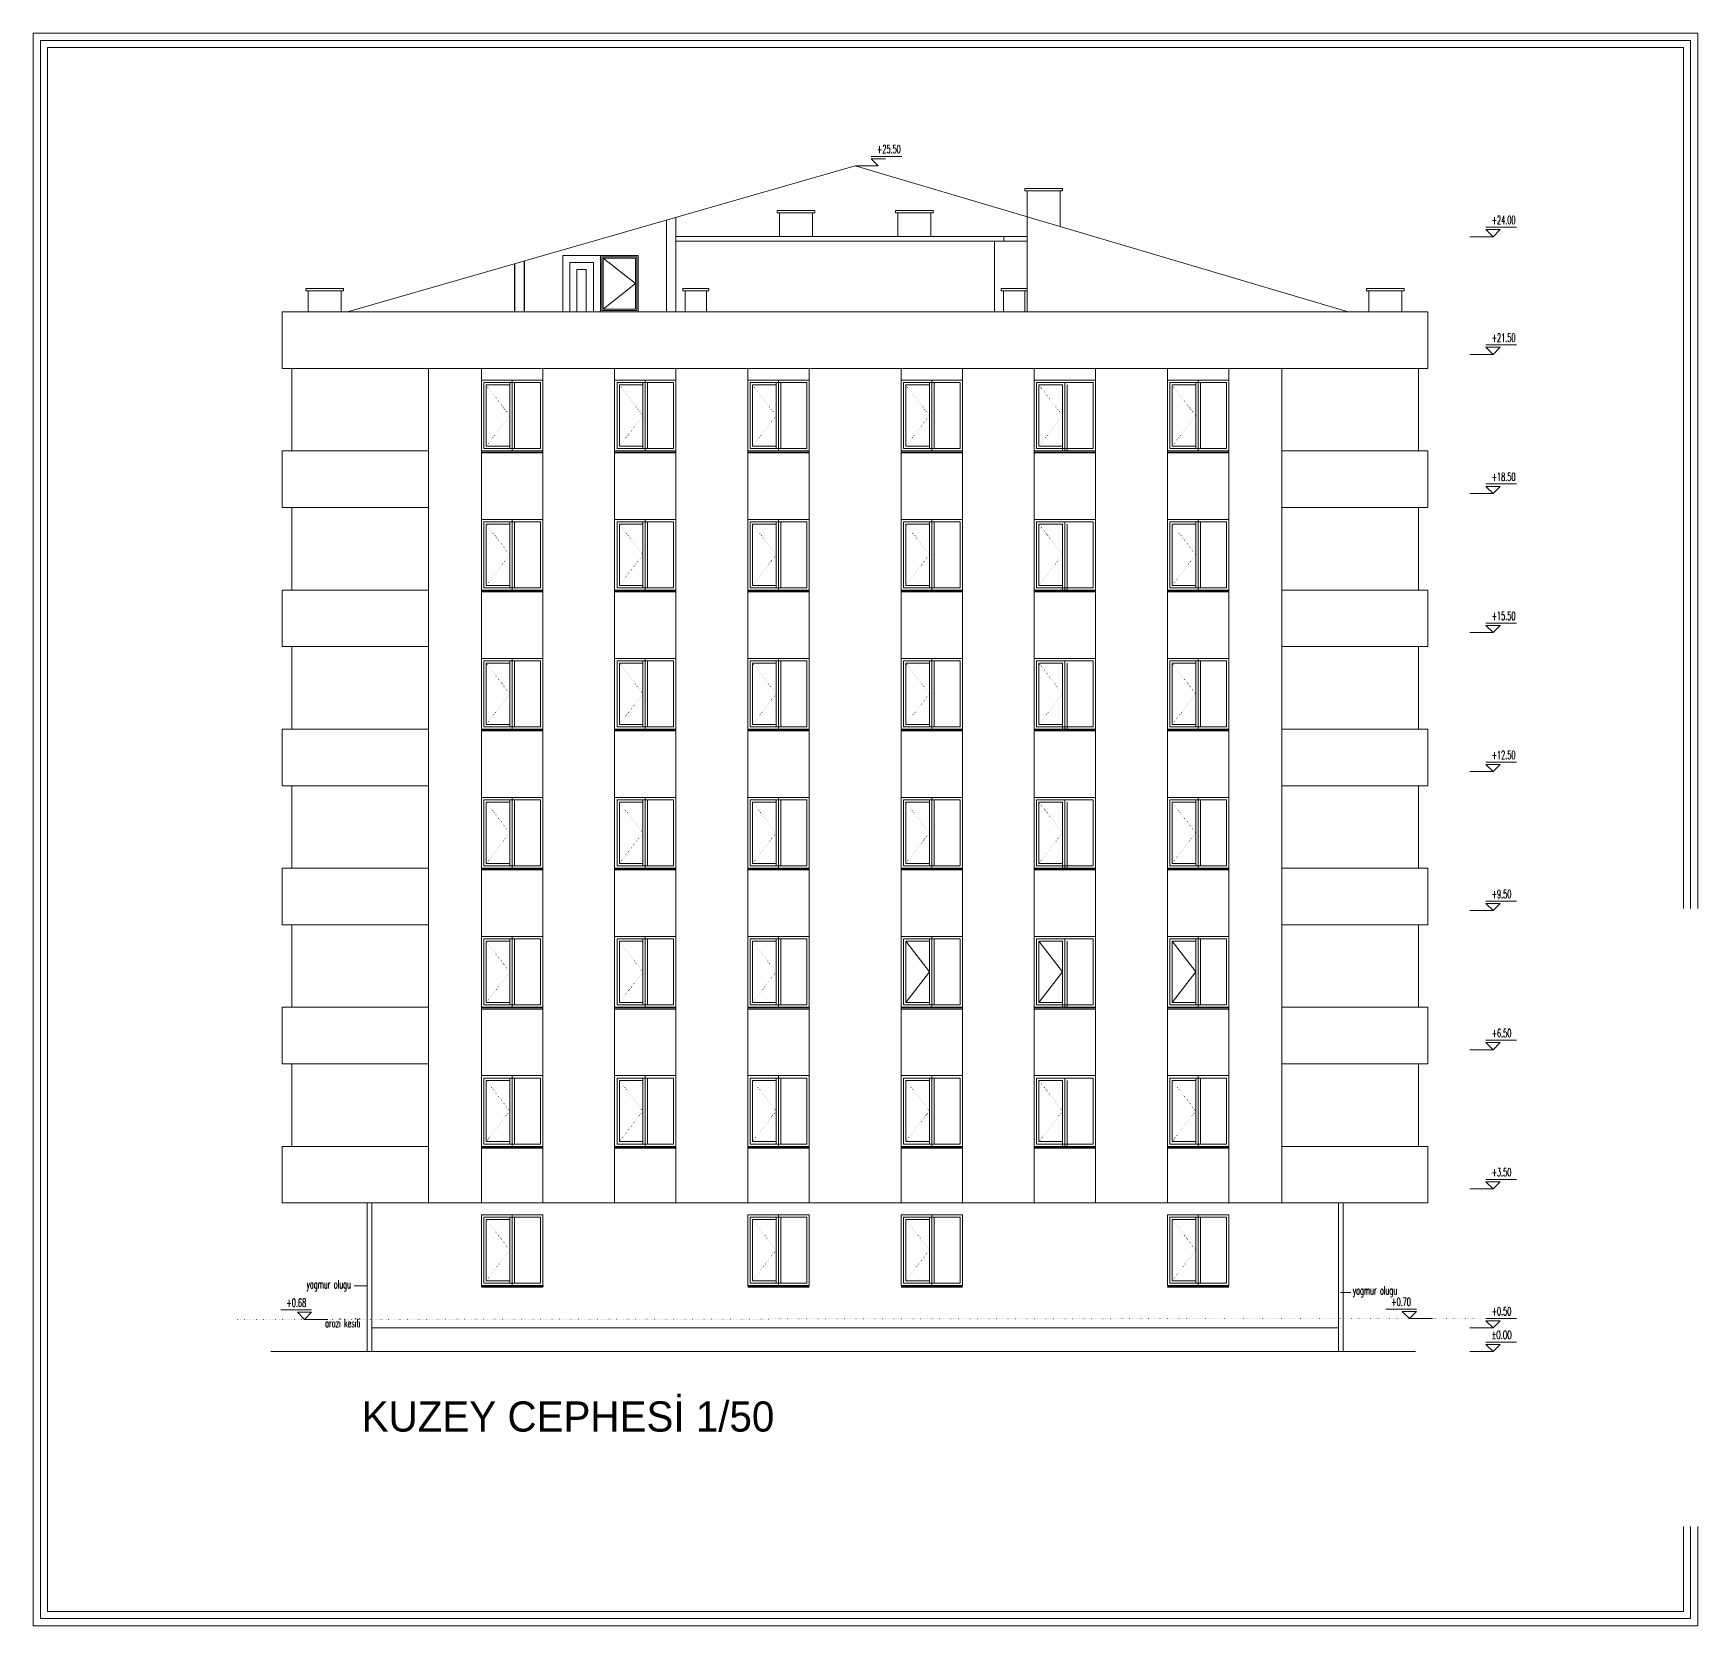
# Model space of a CAD drawing. Header units: millimetres. Extents: x -16104 to 67872, y -88009 to 12107.
# Drawn here: x 53533 to 57063, y 8729 to 12107 of the extents above; entities that cross this region are included whole.
import ezdxf

# ---------------------------------------------------------------- set-up
doc = ezdxf.new("R2010")
doc.units = ezdxf.units.MM
doc.linetypes.add('ACAD_ISO07W100', pattern=[3, 0, -3])
doc.layers.get('0').update_dxf_attribs({"color": 241})
doc.layers.add('c05', color=32, linetype='Continuous', lineweight=13)
doc.layers.add('TARAMA', color=8, linetype='Continuous', lineweight=15)
doc.styles.add('OLCU', font='simplex.shx', dxfattribs={"width": 0.6, "height": 1400})
doc.styles.add('ÖLÇÜ-50', font='comic.ttf', dxfattribs={"height": 12.5})

msp = doc.modelspace()

# ---------------------------------------------------------------- linework, layer by layer
for p, q in [((54554, 11618.1), (54554, 11516.1)), ((54574, 11623.9), (54574, 11516.1)), ((54483.6, 11221.1), (54613.6, 11221.1)), ((54483.6, 11218.1), (54613.6, 11218.1)), ((54766.1, 11221.1), (54896.1, 11221.1)), ((54766.1, 11218.1), (54896.1, 11218.1)), ((55048.6, 11221.1), (55178.6, 11221.1)), ((55048.6, 11218.1), (55178.6, 11218.1)), ((55373.6, 11221.1), (55503.6, 11221.1)), ((55373.6, 11218.1), (55503.6, 11218.1)), ((55656.1, 11221.1), (55786.1, 11221.1)), ((55656.1, 11218.1), (55786.1, 11218.1)), ((55938.6, 11221.1), (56068.6, 11221.1)), ((55938.6, 11218.1), (56068.6, 11218.1)), ((54483.6, 10926.1), (54613.6, 10926.1)), ((54483.6, 10923.1), (54613.6, 10923.1)), ((54766.1, 10926.1), (54896.1, 10926.1)), ((54766.1, 10923.1), (54896.1, 10923.1)), ((55048.6, 10926.1), (55178.6, 10926.1)), ((55048.6, 10923.1), (55178.6, 10923.1)), ((55373.6, 10926.1), (55503.6, 10926.1)), ((55373.6, 10923.1), (55503.6, 10923.1)), ((55656.1, 10926.1), (55786.1, 10926.1)), ((55656.1, 10923.1), (55786.1, 10923.1)), ((55938.6, 10926.1), (56068.6, 10926.1)), ((55938.6, 10923.1), (56068.6, 10923.1)), ((54483.6, 10631.1), (54613.6, 10631.1)), ((54483.6, 10628.1), (54613.6, 10628.1)), ((54766.1, 10631.1), (54896.1, 10631.1)), ((54766.1, 10628.1), (54896.1, 10628.1)), ((55048.6, 10631.1), (55178.6, 10631.1)), ((55048.6, 10628.1), (55178.6, 10628.1)), ((55373.6, 10631.1), (55503.6, 10631.1)), ((55373.6, 10628.1), (55503.6, 10628.1)), ((55656.1, 10631.1), (55786.1, 10631.1)), ((55656.1, 10628.1), (55786.1, 10628.1)), ((55938.6, 10631.1), (56068.6, 10631.1)), ((55938.6, 10628.1), (56068.6, 10628.1)), ((54483.6, 10336.1), (54613.6, 10336.1)), ((54483.6, 10333.1), (54613.6, 10333.1)), ((54766.1, 10336.1), (54896.1, 10336.1)), ((54766.1, 10333.1), (54896.1, 10333.1)), ((55048.6, 10336.1), (55178.6, 10336.1)), ((55048.6, 10333.1), (55178.6, 10333.1)), ((55373.6, 10336.1), (55503.6, 10336.1)), ((55373.6, 10333.1), (55503.6, 10333.1)), ((55656.1, 10336.1), (55786.1, 10336.1)), ((55656.1, 10333.1), (55786.1, 10333.1)), ((55938.6, 10336.1), (56068.6, 10336.1)), ((55938.6, 10333.1), (56068.6, 10333.1)), ((54483.6, 10041.1), (54613.6, 10041.1)), ((54483.6, 10038.1), (54613.6, 10038.1)), ((54766.1, 10041.1), (54896.1, 10041.1)), ((54766.1, 10038.1), (54896.1, 10038.1)), ((55048.6, 10041.1), (55178.6, 10041.1)), ((55048.6, 10038.1), (55178.6, 10038.1)), ((55373.6, 10041.1), (55503.6, 10041.1)), ((55373.6, 10038.1), (55503.6, 10038.1)), ((55656.1, 10041.1), (55786.1, 10041.1)), ((55656.1, 10038.1), (55786.1, 10038.1)), ((55938.6, 10041.1), (56068.6, 10041.1)), ((55938.6, 10038.1), (56068.6, 10038.1)), ((54483.6, 9746.1), (54613.6, 9746.1)), ((54766.1, 9746.1), (54896.1, 9746.1)), ((55048.6, 9746.1), (55178.6, 9746.1)), ((55373.6, 9746.1), (55503.6, 9746.1)), ((55656.1, 9746.1), (55786.1, 9746.1)), ((55938.6, 9746.1), (56068.6, 9746.1)), ((54483.6, 9743.1), (54613.6, 9743.1)), ((54766.1, 9743.1), (54896.1, 9743.1)), ((55048.6, 9743.1), (55178.6, 9743.1)), ((55373.6, 9743.1), (55503.6, 9743.1)), ((55656.1, 9743.1), (55786.1, 9743.1)), ((55938.6, 9743.1), (56068.6, 9743.1)), ((54483.6, 9451.1), (54613.6, 9451.1)), ((54483.6, 9451.1), (54483.6, 9448.1)), ((54483.6, 9448.1), (54613.6, 9448.1)), ((54613.6, 9451.1), (54613.6, 9448.1)), ((55048.6, 9451.1), (55178.6, 9451.1)), ((55048.6, 9448.1), (55178.6, 9448.1)), ((55373.6, 9451.1), (55503.6, 9451.1)), ((55373.6, 9448.1), (55503.6, 9448.1)), ((55938.6, 9451.1), (56068.6, 9451.1)), ((55938.6, 9448.1), (56068.6, 9448.1))]:
    msp.add_line(p, q)
at = {"layer": 'c05'}
for points in [[(57063.3, 8939.6), (57063.3, 8729.3), (53533, 8729.3), (53533, 12107.1), (57063.3, 12107.1), (57063.3, 10251)], [(57063.3, 8939.6), (57063.3, 8729.3), (53533, 8729.3), (53533, 12107.1), (57063.3, 12107.1), (57063.3, 10251)], [(57048.3, 8939.6), (57048.3, 8744.3), (53548, 8744.3), (53548, 12092.1), (57048.3, 12092.1), (57048.3, 10251)], [(57033.3, 8939.6), (57033.3, 8759.3), (53563, 8759.3), (53563, 12077.1), (57033.3, 12077.1), (57033.3, 10251)]]:
    msp.add_lwpolyline(points, dxfattribs=at)
at = {"layer": 'TARAMA'}
for p, q in [((55310.3, 11846.1), (55375.3, 11846.1)), ((55325.3, 11826.1), (55310.3, 11841.1)), ((55310.3, 11841.1), (55340.3, 11841.1)), ((54199.8, 11516.1), (55276, 11826.1)), ((56322.2, 11516.1), (55276, 11826.1)), ((55325.3, 11826.1), (55276, 11826.1)), ((55636, 11778.2), (55636, 11773.2)), ((55636, 11778.2), (55716, 11778.2)), ((55636, 11773.2), (55716, 11773.2)), ((55641, 11773.2), (55641, 11516.1)), ((55711, 11773.2), (55711, 11697.2)), ((55716, 11778.2), (55716, 11773.2)), ((55110.5, 11731.1), (55110.5, 11726.1)), ((55110.5, 11731.1), (55190.5, 11731.1)), ((55110.5, 11726.1), (55190.5, 11726.1)), ((55115.5, 11726.1), (55115.5, 11676.1)), ((55185.5, 11726.1), (55185.5, 11676.1)), ((55190.5, 11731.1), (55190.5, 11726.1)), ((55361.5, 11731.1), (55361.5, 11726.1)), ((55361.5, 11731.1), (55441.5, 11731.1)), ((55361.5, 11726.1), (55441.5, 11726.1)), ((55366.5, 11726.1), (55366.5, 11676.1)), ((55436.5, 11726.1), (55436.5, 11676.1)), ((55441.5, 11731.1), (55441.5, 11726.1)), ((54876, 11710.9), (54876, 11516.1)), ((54896, 11716.6), (54896, 11516.1)), ((54896, 11676.1), (55591.5, 11676.1)), ((54896, 11666.1), (55591.5, 11666.1)), ((55571.5, 11666.1), (55571.5, 11516.1)), ((55591.5, 11676.1), (55591.5, 11666.1)), ((55591.5, 11676.1), (55641, 11676.1)), ((55591.5, 11666.1), (55641, 11666.1)), ((54656, 11636.1), (54816, 11636.1)), ((54656, 11636.1), (54656, 11516.1)), ((54656, 11636.1), (54656, 11516.1)), ((54736, 11636.1), (54736, 11516.1)), ((54742, 11630.1), (54810, 11576.1)), ((54816, 11636.1), (54816, 11516.1)), ((54111, 11566.1), (54191, 11566.1)), ((54111, 11566.1), (54111, 11561.1)), ((54111, 11561.1), (54191, 11561.1)), ((54116, 11561.1), (54116, 11516.1)), ((54186, 11561.1), (54186, 11516.1)), ((54191, 11566.1), (54191, 11561.1)), ((54810, 11576.1), (54742, 11522.1)), ((54911, 11566.1), (54966, 11566.1)), ((54911, 11566.1), (54911, 11561.1)), ((54911, 11561.1), (54966, 11561.1)), ((54916, 11561.1), (54916, 11516.1)), ((54961, 11561.1), (54961, 11516.1)), ((54966, 11566.1), (54966, 11561.1)), ((55586, 11566.1), (55641, 11566.1)), ((55586, 11566.1), (55586, 11561.1)), ((55586, 11561.1), (55641, 11561.1)), ((55591, 11561.1), (55591, 11516.1)), ((55636, 11561.1), (55636, 11516.1)), ((55641, 11566.1), (55641, 11561.1)), ((56361, 11566.1), (56441, 11566.1)), ((56361, 11566.1), (56361, 11561.1)), ((56361, 11561.1), (56441, 11561.1)), ((56366, 11561.1), (56366, 11516.1)), ((56436, 11561.1), (56436, 11516.1)), ((56441, 11566.1), (56441, 11561.1)), ((54061, 11516.1), (56491, 11516.1)), ((54061, 11396.1), (54061, 11516.1)), ((56491, 11396.1), (56491, 11516.1)), ((54061, 11396.1), (56491, 11396.1)), ((54081.1, 11396.1), (54081.1, 11221.1)), ((54371.1, 11396.1), (54371.1, 11101.1)), ((54483.6, 11396.1), (54483.6, 11216.1)), ((54548.6, 11371.1), (54548.6, 11221.1)), ((54613.6, 11396.1), (54613.6, 11101.1)), ((54766.1, 11396.1), (54766.1, 11101.1)), ((54831.1, 11371.1), (54831.1, 11221.1)), ((54896.1, 11396.1), (54896.1, 11101.1)), ((55048.6, 11396.1), (55048.6, 11101.1)), ((55113.6, 11371.1), (55113.6, 11221.1)), ((55178.6, 11396.1), (55178.6, 11101.1)), ((55373.6, 11396.1), (55373.6, 11101.1)), ((55438.6, 11371.1), (55438.6, 11221.1)), ((55503.6, 11396.1), (55503.6, 11101.1)), ((55656.1, 11396.1), (55656.1, 11101.1)), ((55786.1, 11396.1), (55786.1, 11101.1)), ((55938.6, 11396.1), (55938.6, 11101.1)), ((56003.6, 11371.1), (56003.6, 11221.1)), ((56068.6, 11396.1), (56068.6, 11101.1)), ((56181.1, 11396.1), (56181.1, 11101.1)), ((56471.1, 11396.1), (56471.1, 11221.1)), ((54543.6, 11366.1), (54543.6, 11226.1)), ((54553.6, 11366.1), (54553.6, 11226.1)), ((54826.1, 11366.1), (54826.1, 11226.1)), ((54836.1, 11366.1), (54836.1, 11226.1)), ((55108.6, 11366.1), (55108.6, 11226.1)), ((55118.6, 11366.1), (55118.6, 11226.1)), ((55433.6, 11366.1), (55433.6, 11226.1)), ((55443.6, 11366.1), (55443.6, 11226.1)), ((55716.1, 11361.1), (55716.1, 11221.1)), ((55721.1, 11366.1), (55721.1, 11221.1)), ((55726.1, 11361.1), (55726.1, 11221.1)), ((55998.6, 11366.1), (55998.6, 11226.1)), ((56008.6, 11366.1), (56008.6, 11226.1)), ((54061.1, 11221.1), (54371.1, 11221.1)), ((54061.1, 11221.1), (54061.1, 11101.1)), ((54483.6, 11221.1), (54483.6, 10921.1)), ((56181.1, 11221.1), (56491.1, 11221.1)), ((56491.1, 11221.1), (56491.1, 11101.1)), ((54371.1, 11161.1), (54371.1, 10806.1)), ((55786.1, 11161.1), (55786.1, 10806.1)), ((54613.6, 11131.1), (54613.6, 10806.1)), ((54766.1, 11131.1), (54766.1, 10806.1)), ((54896.1, 11131.1), (54896.1, 10806.1)), ((55048.6, 11131.1), (55048.6, 10806.1)), ((55178.6, 11131.1), (55178.6, 10806.1)), ((55373.6, 11131.1), (55373.6, 10806.1)), ((55503.6, 11131.1), (55503.6, 10806.1)), ((55656.1, 11131.1), (55656.1, 10806.1)), ((55938.6, 11131.1), (55938.6, 10806.1)), ((56068.6, 11131.1), (56068.6, 10806.1)), ((56181.1, 11131.1), (56181.1, 10806.1)), ((54061.1, 11101.1), (54371.1, 11101.1)), ((54081.1, 11101.1), (54081.1, 10926.1)), ((56181.1, 11101.1), (56491.1, 11101.1)), ((56471.1, 11101.1), (56471.1, 10926.1)), ((54543.6, 11071.1), (54543.6, 10931.1)), ((54548.6, 11076.1), (54548.6, 10926.1)), ((54553.6, 11071.1), (54553.6, 10931.1)), ((54826.1, 11071.1), (54826.1, 10931.1)), ((54831.1, 11076.1), (54831.1, 10926.1)), ((54836.1, 11071.1), (54836.1, 10931.1)), ((55108.6, 11071.1), (55108.6, 10931.1)), ((55113.6, 11076.1), (55113.6, 10926.1)), ((55118.6, 11071.1), (55118.6, 10931.1)), ((55433.6, 11071.1), (55433.6, 10931.1)), ((55438.6, 11076.1), (55438.6, 10926.1)), ((55443.6, 11071.1), (55443.6, 10931.1)), ((55716.1, 11066.1), (55716.1, 10926.1)), ((55721.1, 11071.1), (55721.1, 10926.1)), ((55726.1, 11066.1), (55726.1, 10926.1)), ((55998.6, 11071.1), (55998.6, 10931.1)), ((56003.6, 11076.1), (56003.6, 10926.1)), ((56008.6, 11071.1), (56008.6, 10931.1)), ((54061.1, 10926.1), (54371.1, 10926.1)), ((54061.1, 10926.1), (54061.1, 10806.1)), ((54483.6, 10921.1), (54483.6, 10626.1)), ((56181.1, 10926.1), (56491.1, 10926.1)), ((56491.1, 10926.1), (56491.1, 10806.1)), ((54371.1, 10866.1), (54371.1, 10511.1)), ((55786.1, 10866.1), (55786.1, 10511.1)), ((54061.1, 10806.1), (54371.1, 10806.1)), ((54081.1, 10806.1), (54081.1, 10631.1)), ((54613.6, 10836.1), (54613.6, 10511.1)), ((54766.1, 10836.1), (54766.1, 10511.1)), ((54896.1, 10836.1), (54896.1, 10511.1)), ((55048.6, 10836.1), (55048.6, 10511.1)), ((55178.6, 10836.1), (55178.6, 10511.1)), ((55373.6, 10836.1), (55373.6, 10511.1)), ((55503.6, 10836.1), (55503.6, 10511.1)), ((55656.1, 10836.1), (55656.1, 10511.1)), ((55938.6, 10836.1), (55938.6, 10511.1)), ((56068.6, 10836.1), (56068.6, 10511.1)), ((56181.1, 10836.1), (56181.1, 10511.1)), ((56181.1, 10806.1), (56491.1, 10806.1)), ((56471.1, 10806.1), (56471.1, 10631.1)), ((54543.6, 10776.1), (54543.6, 10636.1)), ((54548.6, 10781.1), (54548.6, 10631.1)), ((54553.6, 10776.1), (54553.6, 10636.1)), ((54826.1, 10776.1), (54826.1, 10636.1)), ((54831.1, 10781.1), (54831.1, 10631.1)), ((54836.1, 10776.1), (54836.1, 10636.1)), ((55108.6, 10776.1), (55108.6, 10636.1)), ((55113.6, 10781.1), (55113.6, 10631.1)), ((55118.6, 10776.1), (55118.6, 10636.1)), ((55433.6, 10776.1), (55433.6, 10636.1)), ((55438.6, 10781.1), (55438.6, 10631.1)), ((55443.6, 10776.1), (55443.6, 10636.1)), ((55716.1, 10771.1), (55716.1, 10631.1)), ((55721.1, 10776.1), (55721.1, 10631.1)), ((55726.1, 10771.1), (55726.1, 10631.1)), ((55998.6, 10776.1), (55998.6, 10636.1)), ((56003.6, 10781.1), (56003.6, 10631.1)), ((56008.6, 10776.1), (56008.6, 10636.1)), ((54061.1, 10631.1), (54371.1, 10631.1)), ((54061.1, 10631.1), (54061.1, 10511.1)), ((54483.6, 10626.1), (54483.6, 10331.1)), ((56181.1, 10631.1), (56491.1, 10631.1)), ((56491.1, 10631.1), (56491.1, 10511.1)), ((54371.1, 10571.1), (54371.1, 10216.1)), ((55786.1, 10571.1), (55786.1, 10216.1)), ((54613.6, 10541.1), (54613.6, 10216.1)), ((54766.1, 10541.1), (54766.1, 10216.1)), ((54896.1, 10541.1), (54896.1, 10216.1)), ((55048.6, 10541.1), (55048.6, 10216.1)), ((55178.6, 10541.1), (55178.6, 10216.1)), ((55373.6, 10541.1), (55373.6, 10216.1)), ((55503.6, 10541.1), (55503.6, 10216.1)), ((55656.1, 10541.1), (55656.1, 10216.1)), ((55938.6, 10541.1), (55938.6, 10216.1)), ((56068.6, 10541.1), (56068.6, 10216.1)), ((56181.1, 10541.1), (56181.1, 10216.1)), ((54061.1, 10511.1), (54371.1, 10511.1)), ((54081.1, 10511.1), (54081.1, 10336.1)), ((54548.6, 10486.1), (54548.6, 10336.1)), ((54831.1, 10486.1), (54831.1, 10336.1)), ((55113.6, 10486.1), (55113.6, 10336.1)), ((55438.6, 10486.1), (55438.6, 10336.1)), ((56003.6, 10486.1), (56003.6, 10336.1)), ((56181.1, 10511.1), (56491.1, 10511.1)), ((56471.1, 10511.1), (56471.1, 10336.1)), ((54543.6, 10481.1), (54543.6, 10341.1)), ((54553.6, 10481.1), (54553.6, 10341.1)), ((54826.1, 10481.1), (54826.1, 10341.1)), ((54836.1, 10481.1), (54836.1, 10341.1)), ((55108.6, 10481.1), (55108.6, 10341.1)), ((55118.6, 10481.1), (55118.6, 10341.1)), ((55433.6, 10481.1), (55433.6, 10341.1)), ((55443.6, 10481.1), (55443.6, 10341.1)), ((55716.1, 10476.1), (55716.1, 10336.1)), ((55721.1, 10481.1), (55721.1, 10336.1)), ((55726.1, 10476.1), (55726.1, 10336.1)), ((55998.6, 10481.1), (55998.6, 10341.1)), ((56008.6, 10481.1), (56008.6, 10341.1)), ((54061.1, 10336.1), (54371.1, 10336.1)), ((54061.1, 10336.1), (54061.1, 10216.1)), ((54483.6, 10331.1), (54483.6, 10036.1)), ((56181.1, 10336.1), (56491.1, 10336.1)), ((56491.1, 10336.1), (56491.1, 10216.1)), ((54371.1, 10276.1), (54371.1, 9921.1)), ((55786.1, 10276.1), (55786.1, 9921.1)), ((54613.6, 10246.1), (54613.6, 9921.1)), ((54766.1, 10246.1), (54766.1, 9921.1)), ((54896.1, 10246.1), (54896.1, 9921.1)), ((55048.6, 10246.1), (55048.6, 9921.1)), ((55178.6, 10246.1), (55178.6, 9921.1)), ((55373.6, 10246.1), (55373.6, 9921.1)), ((55503.6, 10246.1), (55503.6, 9921.1)), ((55656.1, 10246.1), (55656.1, 9921.1)), ((55938.6, 10246.1), (55938.6, 9921.1)), ((56068.6, 10246.1), (56068.6, 9921.1)), ((56181.1, 10246.1), (56181.1, 9921.1)), ((54061.1, 10216.1), (54371.1, 10216.1)), ((54081.1, 10216.1), (54081.1, 10041.1)), ((56181.1, 10216.1), (56491.1, 10216.1)), ((56471.1, 10216.1), (56471.1, 10041.1)), ((54483.6, 10191.1), (54483.6, 9626.1)), ((54543.6, 10186.1), (54543.6, 10046.1)), ((54548.6, 10191.1), (54548.6, 10041.1)), ((54553.6, 10186.1), (54553.6, 10046.1)), ((54826.1, 10186.1), (54826.1, 10046.1)), ((54831.1, 10191.1), (54831.1, 10041.1)), ((54836.1, 10186.1), (54836.1, 10046.1)), ((55108.6, 10186.1), (55108.6, 10046.1)), ((55113.6, 10191.1), (55113.6, 10041.1)), ((55118.6, 10186.1), (55118.6, 10046.1)), ((55383.6, 10181.1), (55433.6, 10116.1)), ((55433.6, 10186.1), (55433.6, 10046.1)), ((55438.6, 10191.1), (55438.6, 10041.1)), ((55443.6, 10186.1), (55443.6, 10046.1)), ((55666.1, 10181.1), (55716.1, 10116.1)), ((55716.1, 10181.1), (55716.1, 10041.1)), ((55721.1, 10186.1), (55721.1, 10041.1)), ((55726.1, 10181.1), (55726.1, 10041.1)), ((55948.6, 10181.1), (55998.6, 10116.1)), ((55998.6, 10186.1), (55998.6, 10046.1)), ((56003.6, 10191.1), (56003.6, 10041.1)), ((56008.6, 10186.1), (56008.6, 10046.1)), ((55433.6, 10116.1), (55383.6, 10051.1)), ((55716.1, 10116.1), (55666.1, 10051.1)), ((55998.6, 10116.1), (55948.6, 10051.1)), ((54061.1, 10041.1), (54371.1, 10041.1)), ((54061.1, 10041.1), (54061.1, 9921.1)), ((56181.1, 10041.1), (56491.1, 10041.1)), ((56491.1, 10041.1), (56491.1, 9921.1)), ((54371.1, 9981.1), (54371.1, 9626.1)), ((55786.1, 9981.1), (55786.1, 9626.1)), ((54061.1, 9921.1), (54371.1, 9921.1)), ((54081.1, 9921.1), (54081.1, 9746.1)), ((54613.6, 9951.1), (54613.6, 9626.1)), ((54766.1, 9951.1), (54766.1, 9626.1)), ((54896.1, 9951.1), (54896.1, 9626.1)), ((55048.6, 9951.1), (55048.6, 9626.1)), ((55178.6, 9951.1), (55178.6, 9626.1)), ((55373.6, 9951.1), (55373.6, 9626.1)), ((55503.6, 9951.1), (55503.6, 9626.1)), ((55656.1, 9951.1), (55656.1, 9626.1)), ((55938.6, 9951.1), (55938.6, 9626.1)), ((56068.6, 9951.1), (56068.6, 9626.1)), ((56181.1, 9951.1), (56181.1, 9626.1)), ((56181.1, 9921.1), (56491.1, 9921.1)), ((56471.1, 9921.1), (56471.1, 9746.1)), ((54543.6, 9891.1), (54543.6, 9751.1)), ((54548.6, 9896.1), (54548.6, 9746.1)), ((54553.6, 9891.1), (54553.6, 9751.1)), ((54826.1, 9891.1), (54826.1, 9751.1)), ((54831.1, 9896.1), (54831.1, 9746.1)), ((54836.1, 9891.1), (54836.1, 9751.1)), ((55108.6, 9891.1), (55108.6, 9751.1)), ((55113.6, 9896.1), (55113.6, 9746.1)), ((55118.6, 9891.1), (55118.6, 9751.1)), ((55433.6, 9891.1), (55433.6, 9751.1)), ((55438.6, 9896.1), (55438.6, 9746.1)), ((55443.6, 9891.1), (55443.6, 9751.1)), ((55716.1, 9886.1), (55716.1, 9746.1)), ((55721.1, 9891.1), (55721.1, 9746.1)), ((55726.1, 9886.1), (55726.1, 9746.1)), ((55998.6, 9891.1), (55998.6, 9751.1)), ((56003.6, 9896.1), (56003.6, 9746.1)), ((56008.6, 9891.1), (56008.6, 9751.1)), ((54061.1, 9746.1), (54371.1, 9746.1)), ((54061.1, 9746.1), (54061.1, 9626.1)), ((56181.1, 9746.1), (56491.1, 9746.1)), ((56491.1, 9746.1), (56491.1, 9626.1)), ((54061.1, 9626.1), (54371.1, 9626.1)), ((54251.1, 9626.1), (56301.1, 9626.1)), ((54251.1, 9626.1), (54251.1, 9311.1)), ((54251.1, 9626.1), (54251.1, 9311.1)), ((56181.1, 9626.1), (56491.1, 9626.1)), ((56301.1, 9626.1), (56301.1, 9311.1)), ((56301.1, 9626.1), (56301.1, 9311.1)), ((54543.6, 9596.1), (54543.6, 9456.1)), ((54548.6, 9601.1), (54548.6, 9451.1)), ((54553.6, 9596.1), (54553.6, 9456.1)), ((55048.6, 9601.1), (55048.6, 9596.1)), ((55108.6, 9596.1), (55108.6, 9456.1)), ((55113.6, 9601.1), (55113.6, 9451.1)), ((55118.6, 9596.1), (55118.6, 9456.1)), ((55433.6, 9596.1), (55433.6, 9456.1)), ((55438.6, 9601.1), (55438.6, 9451.1)), ((55443.6, 9596.1), (55443.6, 9456.1)), ((55998.6, 9596.1), (55998.6, 9456.1)), ((56003.6, 9601.1), (56003.6, 9451.1)), ((56008.6, 9596.1), (56008.6, 9456.1)), ((54251.1, 9361.1), (56301.1, 9361.1)), ((56301.1, 9361.1), (54251.1, 9361.1)), ((54036.8, 9311.1), (56464.9, 9311.1))]:
    msp.add_line(p, q, dxfattribs=at)
at = {"layer": 'TARAMA', "ltscale": 0.01}
for p, q in [((56614.1, 11695.7), (56679.1, 11695.7)), ((56629.1, 11675.7), (56614.1, 11690.7)), ((56614.1, 11690.7), (56644.1, 11690.7)), ((56629.1, 11675.7), (56644.1, 11690.7)), ((56629.1, 11675.7), (56579.7, 11675.7)), ((56614.1, 11446.1), (56679.1, 11446.1)), ((56629.1, 11426.1), (56614.1, 11441.1)), ((56614.1, 11441.1), (56644.1, 11441.1)), ((56629.1, 11426.1), (56644.1, 11441.1)), ((56629.1, 11426.1), (56579.7, 11426.1)), ((56629.1, 11131.1), (56579.7, 11131.1)), ((56614.1, 11151.1), (56679.1, 11151.1)), ((56629.1, 11131.1), (56614.1, 11146.1)), ((56614.1, 11146.1), (56644.1, 11146.1)), ((56629.1, 11131.1), (56644.1, 11146.1)), ((56614.1, 10856.1), (56679.1, 10856.1)), ((56629.1, 10836.1), (56614.1, 10851.1)), ((56614.1, 10851.1), (56644.1, 10851.1)), ((56629.1, 10836.1), (56644.1, 10851.1)), ((56629.1, 10836.1), (56579.7, 10836.1)), ((56614.1, 10561.1), (56679.1, 10561.1)), ((56629.1, 10541.1), (56614.1, 10556.1)), ((56614.1, 10556.1), (56644.1, 10556.1)), ((56629.1, 10541.1), (56644.1, 10556.1)), ((56629.1, 10541.1), (56579.7, 10541.1)), ((56629.1, 10246.1), (56579.7, 10246.1)), ((56614.1, 10266.1), (56679.1, 10266.1)), ((56629.1, 10246.1), (56614.1, 10261.1)), ((56614.1, 10261.1), (56644.1, 10261.1)), ((56629.1, 10246.1), (56644.1, 10261.1)), ((56614.1, 9971.1), (56679.1, 9971.1)), ((56629.1, 9951.1), (56614.1, 9966.1)), ((56614.1, 9966.1), (56644.1, 9966.1)), ((56629.1, 9951.1), (56644.1, 9966.1)), ((56629.1, 9951.1), (56579.7, 9951.1)), ((56614.1, 9676.1), (56679.1, 9676.1)), ((56629.1, 9656.1), (56579.7, 9656.1)), ((56629.1, 9656.1), (56614.1, 9671.1)), ((56614.1, 9671.1), (56644.1, 9671.1)), ((56629.1, 9656.1), (56644.1, 9671.1)), ((54241.1, 9626.1), (54241.1, 9311.1)), ((56311.1, 9626.1), (56311.1, 9311.1)), ((54213.5, 9450.2), (54241.1, 9450.2)), ((56305.6, 9435.9), (56327.5, 9435.9)), ((54123.4, 9399.1), (54058.4, 9399.1)), ((54123.4, 9394.1), (54093.4, 9394.1)), ((54108.4, 9379.1), (54093.4, 9394.1)), ((54108.4, 9379.1), (54123.4, 9394.1)), ((56466.7, 9401.1), (56401.7, 9401.1)), ((56466.7, 9396.1), (56436.7, 9396.1)), ((56451.7, 9381.1), (56436.7, 9396.1)), ((56451.7, 9381.1), (56466.7, 9396.1)), ((54108.4, 9379.1), (54157.7, 9379.1)), ((56451.7, 9381.1), (56501, 9381.1)), ((56629.1, 9361.1), (56579.7, 9361.1)), ((56614.1, 9381.1), (56679.1, 9381.1)), ((56629.1, 9361.1), (56614.1, 9376.1)), ((56614.1, 9376.1), (56644.1, 9376.1)), ((56629.1, 9361.1), (56644.1, 9376.1)), ((56614.1, 9331.1), (56679.1, 9331.1)), ((56629.1, 9311.1), (56614.1, 9326.1)), ((56614.1, 9326.1), (56644.1, 9326.1)), ((56629.1, 9311.1), (56644.1, 9326.1)), ((56629.1, 9311.1), (56579.7, 9311.1))]:
    msp.add_line(p, q, dxfattribs=at)
at = {"layer": 'TARAMA', "linetype": 'ACAD_ISO07W100'}
for p, q in [((54493.6, 11361.1), (54543.6, 11296.1)), ((54776.1, 11361.1), (54826.1, 11296.1)), ((55058.6, 11361.1), (55108.6, 11296.1)), ((55383.6, 11361.1), (55433.6, 11296.1)), ((55666.1, 11361.1), (55716.1, 11296.1)), ((55948.6, 11361.1), (55998.6, 11296.1)), ((54543.6, 11296.1), (54493.6, 11231.1)), ((54826.1, 11296.1), (54776.1, 11231.1)), ((55108.6, 11296.1), (55058.6, 11231.1)), ((55433.6, 11296.1), (55383.6, 11231.1)), ((55716.1, 11296.1), (55666.1, 11231.1)), ((55998.6, 11296.1), (55948.6, 11231.1)), ((54493.6, 11066.1), (54543.6, 11001.1)), ((54776.1, 11066.1), (54826.1, 11001.1)), ((55058.6, 11066.1), (55108.6, 11001.1)), ((55383.6, 11066.1), (55433.6, 11001.1)), ((55666.1, 11066.1), (55716.1, 11001.1)), ((55948.6, 11066.1), (55998.6, 11001.1)), ((54543.6, 11001.1), (54493.6, 10936.1)), ((54826.1, 11001.1), (54776.1, 10936.1)), ((55108.6, 11001.1), (55058.6, 10936.1)), ((55433.6, 11001.1), (55383.6, 10936.1)), ((55716.1, 11001.1), (55666.1, 10936.1)), ((55998.6, 11001.1), (55948.6, 10936.1)), ((54493.6, 10771.1), (54543.6, 10706.1)), ((54776.1, 10771.1), (54826.1, 10706.1)), ((55058.6, 10771.1), (55108.6, 10706.1)), ((55383.6, 10771.1), (55433.6, 10706.1)), ((55666.1, 10771.1), (55716.1, 10706.1)), ((55948.6, 10771.1), (55998.6, 10706.1)), ((54543.6, 10706.1), (54493.6, 10641.1)), ((54826.1, 10706.1), (54776.1, 10641.1)), ((55108.6, 10706.1), (55058.6, 10641.1)), ((55433.6, 10706.1), (55383.6, 10641.1)), ((55716.1, 10706.1), (55666.1, 10641.1)), ((55998.6, 10706.1), (55948.6, 10641.1)), ((54493.6, 10476.1), (54543.6, 10411.1)), ((54776.1, 10476.1), (54826.1, 10411.1)), ((55058.6, 10476.1), (55108.6, 10411.1)), ((55383.6, 10476.1), (55433.6, 10411.1)), ((55666.1, 10476.1), (55716.1, 10411.1)), ((55948.6, 10476.1), (55998.6, 10411.1)), ((54543.6, 10411.1), (54493.6, 10346.1)), ((54826.1, 10411.1), (54776.1, 10346.1)), ((55108.6, 10411.1), (55058.6, 10346.1)), ((55433.6, 10411.1), (55383.6, 10346.1)), ((55716.1, 10411.1), (55666.1, 10346.1)), ((55998.6, 10411.1), (55948.6, 10346.1)), ((54493.6, 10181.1), (54543.6, 10116.1)), ((54776.1, 10181.1), (54826.1, 10116.1)), ((55058.6, 10181.1), (55108.6, 10116.1)), ((54543.6, 10116.1), (54493.6, 10051.1)), ((54826.1, 10116.1), (54776.1, 10051.1)), ((55108.6, 10116.1), (55058.6, 10051.1)), ((54493.6, 9886.1), (54543.6, 9821.1)), ((54776.1, 9886.1), (54826.1, 9821.1)), ((55058.6, 9886.1), (55108.6, 9821.1)), ((55383.6, 9886.1), (55433.6, 9821.1)), ((55666.1, 9886.1), (55716.1, 9821.1)), ((55948.6, 9886.1), (55998.6, 9821.1)), ((54543.6, 9821.1), (54493.6, 9756.1)), ((54826.1, 9821.1), (54776.1, 9756.1)), ((55108.6, 9821.1), (55058.6, 9756.1)), ((55433.6, 9821.1), (55383.6, 9756.1)), ((55716.1, 9821.1), (55666.1, 9756.1)), ((55998.6, 9821.1), (55948.6, 9756.1)), ((54493.6, 9591.1), (54543.6, 9526.1)), ((55058.6, 9591.1), (55108.6, 9526.1)), ((55383.6, 9591.1), (55433.6, 9526.1)), ((55948.6, 9591.1), (55998.6, 9526.1)), ((54543.6, 9526.1), (54493.6, 9461.1)), ((55108.6, 9526.1), (55058.6, 9461.1)), ((55433.6, 9526.1), (55383.6, 9461.1)), ((55998.6, 9526.1), (55948.6, 9461.1)), ((54251.1, 9379.1), (53965.7, 9379.1)), ((56301.1, 9381.1), (54251.1, 9379.1)), ((56602.2, 9381.1), (56301.1, 9381.1))]:
    msp.add_line(p, q, dxfattribs=at)
at = {"layer": 'TARAMA'}
for points in [[(54656, 11636.1), (54736, 11636.1), (54736, 11516.1)], [(54671, 11516.1), (54671, 11621.1), (54721, 11621.1), (54721, 11516.1)], [(54736, 11636.1), (54736, 11516.1), (54816, 11516.1), (54816, 11636.1), (54736, 11636.1)], [(54686, 11516.1), (54686, 11606.1), (54706, 11606.1), (54706, 11516.1)], [(54483.6, 11371.1), (54613.6, 11371.1), (54613.6, 11221.1), (54483.6, 11221.1), (54483.6, 11371.1)], [(54766.1, 11371.1), (54896.1, 11371.1), (54896.1, 11221.1), (54766.1, 11221.1), (54766.1, 11371.1)], [(55048.6, 11371.1), (55178.6, 11371.1), (55178.6, 11221.1), (55048.6, 11221.1), (55048.6, 11371.1)], [(55373.6, 11371.1), (55503.6, 11371.1), (55503.6, 11221.1), (55373.6, 11221.1), (55373.6, 11371.1)], [(55656.1, 11371.1), (55786.1, 11371.1), (55786.1, 11221.1), (55656.1, 11221.1), (55656.1, 11371.1)], [(55938.6, 11371.1), (56068.6, 11371.1), (56068.6, 11221.1), (55938.6, 11221.1), (55938.6, 11371.1)], [(54543.6, 11231.1), (54493.6, 11231.1), (54493.6, 11361.1), (54543.6, 11361.1)], [(54826.1, 11231.1), (54776.1, 11231.1), (54776.1, 11361.1), (54826.1, 11361.1)], [(55108.6, 11231.1), (55058.6, 11231.1), (55058.6, 11361.1), (55108.6, 11361.1)], [(55433.6, 11231.1), (55383.6, 11231.1), (55383.6, 11361.1), (55433.6, 11361.1)], [(55716.1, 11231.1), (55666.1, 11231.1), (55666.1, 11361.1), (55716.1, 11361.1)], [(55998.6, 11231.1), (55948.6, 11231.1), (55948.6, 11361.1), (55998.6, 11361.1)], [(54483.6, 11076.1), (54613.6, 11076.1), (54613.6, 10926.1), (54483.6, 10926.1), (54483.6, 11076.1)], [(54543.6, 10936.1), (54493.6, 10936.1), (54493.6, 11066.1), (54543.6, 11066.1)], [(54766.1, 11076.1), (54896.1, 11076.1), (54896.1, 10926.1), (54766.1, 10926.1), (54766.1, 11076.1)], [(54826.1, 10936.1), (54776.1, 10936.1), (54776.1, 11066.1), (54826.1, 11066.1)], [(55048.6, 11076.1), (55178.6, 11076.1), (55178.6, 10926.1), (55048.6, 10926.1), (55048.6, 11076.1)], [(55108.6, 10936.1), (55058.6, 10936.1), (55058.6, 11066.1), (55108.6, 11066.1)], [(55373.6, 11076.1), (55503.6, 11076.1), (55503.6, 10926.1), (55373.6, 10926.1), (55373.6, 11076.1)], [(55433.6, 10936.1), (55383.6, 10936.1), (55383.6, 11066.1), (55433.6, 11066.1)], [(55656.1, 11076.1), (55786.1, 11076.1), (55786.1, 10926.1), (55656.1, 10926.1), (55656.1, 11076.1)], [(55716.1, 10936.1), (55666.1, 10936.1), (55666.1, 11066.1), (55716.1, 11066.1)], [(55938.6, 11076.1), (56068.6, 11076.1), (56068.6, 10926.1), (55938.6, 10926.1), (55938.6, 11076.1)], [(55998.6, 10936.1), (55948.6, 10936.1), (55948.6, 11066.1), (55998.6, 11066.1)], [(54483.6, 10781.1), (54613.6, 10781.1), (54613.6, 10631.1), (54483.6, 10631.1), (54483.6, 10781.1)], [(54543.6, 10641.1), (54493.6, 10641.1), (54493.6, 10771.1), (54543.6, 10771.1)], [(54766.1, 10781.1), (54896.1, 10781.1), (54896.1, 10631.1), (54766.1, 10631.1), (54766.1, 10781.1)], [(54826.1, 10641.1), (54776.1, 10641.1), (54776.1, 10771.1), (54826.1, 10771.1)], [(55048.6, 10781.1), (55178.6, 10781.1), (55178.6, 10631.1), (55048.6, 10631.1), (55048.6, 10781.1)], [(55108.6, 10641.1), (55058.6, 10641.1), (55058.6, 10771.1), (55108.6, 10771.1)], [(55373.6, 10781.1), (55503.6, 10781.1), (55503.6, 10631.1), (55373.6, 10631.1), (55373.6, 10781.1)], [(55433.6, 10641.1), (55383.6, 10641.1), (55383.6, 10771.1), (55433.6, 10771.1)], [(55656.1, 10781.1), (55786.1, 10781.1), (55786.1, 10631.1), (55656.1, 10631.1), (55656.1, 10781.1)], [(55716.1, 10641.1), (55666.1, 10641.1), (55666.1, 10771.1), (55716.1, 10771.1)], [(55938.6, 10781.1), (56068.6, 10781.1), (56068.6, 10631.1), (55938.6, 10631.1), (55938.6, 10781.1)], [(55998.6, 10641.1), (55948.6, 10641.1), (55948.6, 10771.1), (55998.6, 10771.1)], [(54483.6, 10486.1), (54613.6, 10486.1), (54613.6, 10336.1), (54483.6, 10336.1), (54483.6, 10486.1)], [(54766.1, 10486.1), (54896.1, 10486.1), (54896.1, 10336.1), (54766.1, 10336.1), (54766.1, 10486.1)], [(55048.6, 10486.1), (55178.6, 10486.1), (55178.6, 10336.1), (55048.6, 10336.1), (55048.6, 10486.1)], [(55373.6, 10486.1), (55503.6, 10486.1), (55503.6, 10336.1), (55373.6, 10336.1), (55373.6, 10486.1)], [(55656.1, 10486.1), (55786.1, 10486.1), (55786.1, 10336.1), (55656.1, 10336.1), (55656.1, 10486.1)], [(55938.6, 10486.1), (56068.6, 10486.1), (56068.6, 10336.1), (55938.6, 10336.1), (55938.6, 10486.1)], [(54543.6, 10346.1), (54493.6, 10346.1), (54493.6, 10476.1), (54543.6, 10476.1)], [(54826.1, 10346.1), (54776.1, 10346.1), (54776.1, 10476.1), (54826.1, 10476.1)], [(55108.6, 10346.1), (55058.6, 10346.1), (55058.6, 10476.1), (55108.6, 10476.1)], [(55433.6, 10346.1), (55383.6, 10346.1), (55383.6, 10476.1), (55433.6, 10476.1)], [(55716.1, 10346.1), (55666.1, 10346.1), (55666.1, 10476.1), (55716.1, 10476.1)], [(55998.6, 10346.1), (55948.6, 10346.1), (55948.6, 10476.1), (55998.6, 10476.1)], [(54483.6, 10191.1), (54613.6, 10191.1), (54613.6, 10041.1), (54483.6, 10041.1), (54483.6, 10191.1)], [(54543.6, 10051.1), (54493.6, 10051.1), (54493.6, 10181.1), (54543.6, 10181.1)], [(54766.1, 10191.1), (54896.1, 10191.1), (54896.1, 10041.1), (54766.1, 10041.1), (54766.1, 10191.1)], [(54826.1, 10051.1), (54776.1, 10051.1), (54776.1, 10181.1), (54826.1, 10181.1)], [(55048.6, 10191.1), (55178.6, 10191.1), (55178.6, 10041.1), (55048.6, 10041.1), (55048.6, 10191.1)], [(55108.6, 10051.1), (55058.6, 10051.1), (55058.6, 10181.1), (55108.6, 10181.1)], [(55373.6, 10191.1), (55503.6, 10191.1), (55503.6, 10041.1), (55373.6, 10041.1), (55373.6, 10191.1)], [(55433.6, 10051.1), (55383.6, 10051.1), (55383.6, 10181.1), (55433.6, 10181.1)], [(55656.1, 10191.1), (55786.1, 10191.1), (55786.1, 10041.1), (55656.1, 10041.1), (55656.1, 10191.1)], [(55716.1, 10051.1), (55666.1, 10051.1), (55666.1, 10181.1), (55716.1, 10181.1)], [(55938.6, 10191.1), (56068.6, 10191.1), (56068.6, 10041.1), (55938.6, 10041.1), (55938.6, 10191.1)], [(55998.6, 10051.1), (55948.6, 10051.1), (55948.6, 10181.1), (55998.6, 10181.1)], [(54483.6, 9896.1), (54613.6, 9896.1), (54613.6, 9746.1), (54483.6, 9746.1), (54483.6, 9896.1)], [(54543.6, 9756.1), (54493.6, 9756.1), (54493.6, 9886.1), (54543.6, 9886.1)], [(54766.1, 9896.1), (54896.1, 9896.1), (54896.1, 9746.1), (54766.1, 9746.1), (54766.1, 9896.1)], [(54826.1, 9756.1), (54776.1, 9756.1), (54776.1, 9886.1), (54826.1, 9886.1)], [(55048.6, 9896.1), (55178.6, 9896.1), (55178.6, 9746.1), (55048.6, 9746.1), (55048.6, 9896.1)], [(55108.6, 9756.1), (55058.6, 9756.1), (55058.6, 9886.1), (55108.6, 9886.1)], [(55373.6, 9896.1), (55503.6, 9896.1), (55503.6, 9746.1), (55373.6, 9746.1), (55373.6, 9896.1)], [(55433.6, 9756.1), (55383.6, 9756.1), (55383.6, 9886.1), (55433.6, 9886.1)], [(55656.1, 9896.1), (55786.1, 9896.1), (55786.1, 9746.1), (55656.1, 9746.1), (55656.1, 9896.1)], [(55716.1, 9756.1), (55666.1, 9756.1), (55666.1, 9886.1), (55716.1, 9886.1)], [(55938.6, 9896.1), (56068.6, 9896.1), (56068.6, 9746.1), (55938.6, 9746.1), (55938.6, 9896.1)], [(55998.6, 9756.1), (55948.6, 9756.1), (55948.6, 9886.1), (55998.6, 9886.1)], [(54483.6, 9601.1), (54613.6, 9601.1), (54613.6, 9451.1), (54483.6, 9451.1), (54483.6, 9601.1)], [(54543.6, 9461.1), (54493.6, 9461.1), (54493.6, 9591.1), (54543.6, 9591.1)], [(55048.6, 9601.1), (55178.6, 9601.1), (55178.6, 9451.1), (55048.6, 9451.1), (55048.6, 9601.1)], [(55108.6, 9461.1), (55058.6, 9461.1), (55058.6, 9591.1), (55108.6, 9591.1)], [(55373.6, 9601.1), (55503.6, 9601.1), (55503.6, 9451.1), (55373.6, 9451.1), (55373.6, 9601.1)], [(55433.6, 9461.1), (55383.6, 9461.1), (55383.6, 9591.1), (55433.6, 9591.1)], [(55938.6, 9601.1), (56068.6, 9601.1), (56068.6, 9451.1), (55938.6, 9451.1), (55938.6, 9601.1)], [(55998.6, 9461.1), (55948.6, 9461.1), (55948.6, 9591.1), (55998.6, 9591.1)]]:
    msp.add_lwpolyline(points, dxfattribs=at)
for points in [[(54739, 11633.1), (54739, 11519.1), (54813, 11519.1), (54813, 11633.1)], [(54742, 11630.1), (54742, 11522.1), (54810, 11522.1), (54810, 11630.1)], [(54488.6, 11366.1), (54608.6, 11366.1), (54608.6, 11226.1), (54488.6, 11226.1)], [(54771.1, 11366.1), (54891.1, 11366.1), (54891.1, 11226.1), (54771.1, 11226.1)], [(55053.6, 11366.1), (55173.6, 11366.1), (55173.6, 11226.1), (55053.6, 11226.1)], [(55378.6, 11366.1), (55498.6, 11366.1), (55498.6, 11226.1), (55378.6, 11226.1)], [(55661.1, 11366.1), (55781.1, 11366.1), (55781.1, 11226.1), (55661.1, 11226.1)], [(55943.6, 11366.1), (56063.6, 11366.1), (56063.6, 11226.1), (55943.6, 11226.1)], [(54488.6, 11071.1), (54608.6, 11071.1), (54608.6, 10931.1), (54488.6, 10931.1)], [(54771.1, 11071.1), (54891.1, 11071.1), (54891.1, 10931.1), (54771.1, 10931.1)], [(55053.6, 11071.1), (55173.6, 11071.1), (55173.6, 10931.1), (55053.6, 10931.1)], [(55378.6, 11071.1), (55498.6, 11071.1), (55498.6, 10931.1), (55378.6, 10931.1)], [(55661.1, 11071.1), (55781.1, 11071.1), (55781.1, 10931.1), (55661.1, 10931.1)], [(55943.6, 11071.1), (56063.6, 11071.1), (56063.6, 10931.1), (55943.6, 10931.1)], [(54488.6, 10776.1), (54608.6, 10776.1), (54608.6, 10636.1), (54488.6, 10636.1)], [(54771.1, 10776.1), (54891.1, 10776.1), (54891.1, 10636.1), (54771.1, 10636.1)], [(55053.6, 10776.1), (55173.6, 10776.1), (55173.6, 10636.1), (55053.6, 10636.1)], [(55378.6, 10776.1), (55498.6, 10776.1), (55498.6, 10636.1), (55378.6, 10636.1)], [(55661.1, 10776.1), (55781.1, 10776.1), (55781.1, 10636.1), (55661.1, 10636.1)], [(55943.6, 10776.1), (56063.6, 10776.1), (56063.6, 10636.1), (55943.6, 10636.1)], [(54488.6, 10481.1), (54608.6, 10481.1), (54608.6, 10341.1), (54488.6, 10341.1)], [(54771.1, 10481.1), (54891.1, 10481.1), (54891.1, 10341.1), (54771.1, 10341.1)], [(55053.6, 10481.1), (55173.6, 10481.1), (55173.6, 10341.1), (55053.6, 10341.1)], [(55378.6, 10481.1), (55498.6, 10481.1), (55498.6, 10341.1), (55378.6, 10341.1)], [(55661.1, 10481.1), (55781.1, 10481.1), (55781.1, 10341.1), (55661.1, 10341.1)], [(55943.6, 10481.1), (56063.6, 10481.1), (56063.6, 10341.1), (55943.6, 10341.1)], [(54488.6, 10186.1), (54608.6, 10186.1), (54608.6, 10046.1), (54488.6, 10046.1)], [(54771.1, 10186.1), (54891.1, 10186.1), (54891.1, 10046.1), (54771.1, 10046.1)], [(55053.6, 10186.1), (55173.6, 10186.1), (55173.6, 10046.1), (55053.6, 10046.1)], [(55378.6, 10186.1), (55498.6, 10186.1), (55498.6, 10046.1), (55378.6, 10046.1)], [(55661.1, 10186.1), (55781.1, 10186.1), (55781.1, 10046.1), (55661.1, 10046.1)], [(55943.6, 10186.1), (56063.6, 10186.1), (56063.6, 10046.1), (55943.6, 10046.1)], [(54488.6, 9891.1), (54608.6, 9891.1), (54608.6, 9751.1), (54488.6, 9751.1)], [(54771.1, 9891.1), (54891.1, 9891.1), (54891.1, 9751.1), (54771.1, 9751.1)], [(55053.6, 9891.1), (55173.6, 9891.1), (55173.6, 9751.1), (55053.6, 9751.1)], [(55378.6, 9891.1), (55498.6, 9891.1), (55498.6, 9751.1), (55378.6, 9751.1)], [(55661.1, 9891.1), (55781.1, 9891.1), (55781.1, 9751.1), (55661.1, 9751.1)], [(55943.6, 9891.1), (56063.6, 9891.1), (56063.6, 9751.1), (55943.6, 9751.1)], [(54488.6, 9596.1), (54608.6, 9596.1), (54608.6, 9456.1), (54488.6, 9456.1)], [(55053.6, 9596.1), (55173.6, 9596.1), (55173.6, 9456.1), (55053.6, 9456.1)], [(55378.6, 9596.1), (55498.6, 9596.1), (55498.6, 9456.1), (55378.6, 9456.1)], [(55943.6, 9596.1), (56063.6, 9596.1), (56063.6, 9456.1), (55943.6, 9456.1)]]:
    msp.add_lwpolyline(points, close=True, dxfattribs=at)

# ---------------------------------------------------------------- texts
at = {"layer": 'TARAMA', "style": 'OLCU', "width": 0.55}
msp.add_text('+25.50', height=17.5, dxfattribs=at).set_placement((55322.5, 11852.6))
at = {"layer": 'TARAMA', "ltscale": 0.01, "style": 'OLCU', "width": 0.55}
for s, p in [('+24.00', (56626.3, 11702.2)), ('+21.50', (56626.3, 11452.6)), ('+18.50', (56626.3, 11157.6)), ('+15.50', (56626.3, 10862.6)), ('+12.50', (56626.3, 10567.6)), ('+9.50', (56626.3, 10272.6)), ('+6.50', (56626.3, 9977.6)), ('+3.50', (56626.3, 9682.6)), ('yagmur olugu', (54112.8, 9444.9)), ('yagmur olugu', (56331.8, 9432)), ('+0.68', (54070, 9405.6)), ('+0.70', (56413.2, 9407.6)), ('+0.50', (56626.3, 9387.6)), ('arazi kesiti', (54152.1, 9362.6)), ('%%PO.OO', (56626.3, 9337.6))]:
    msp.add_text(s, height=17.5, dxfattribs=at).set_placement(p)
at = {"layer": 'TARAMA', "style": 'ÖLÇÜ-50'}
msp.add_text('KUZEY CEPHESİ 1/50', height=64, dxfattribs=at).set_placement((54229.6, 9141.1))

doc.saveas('drawing.dxf')
